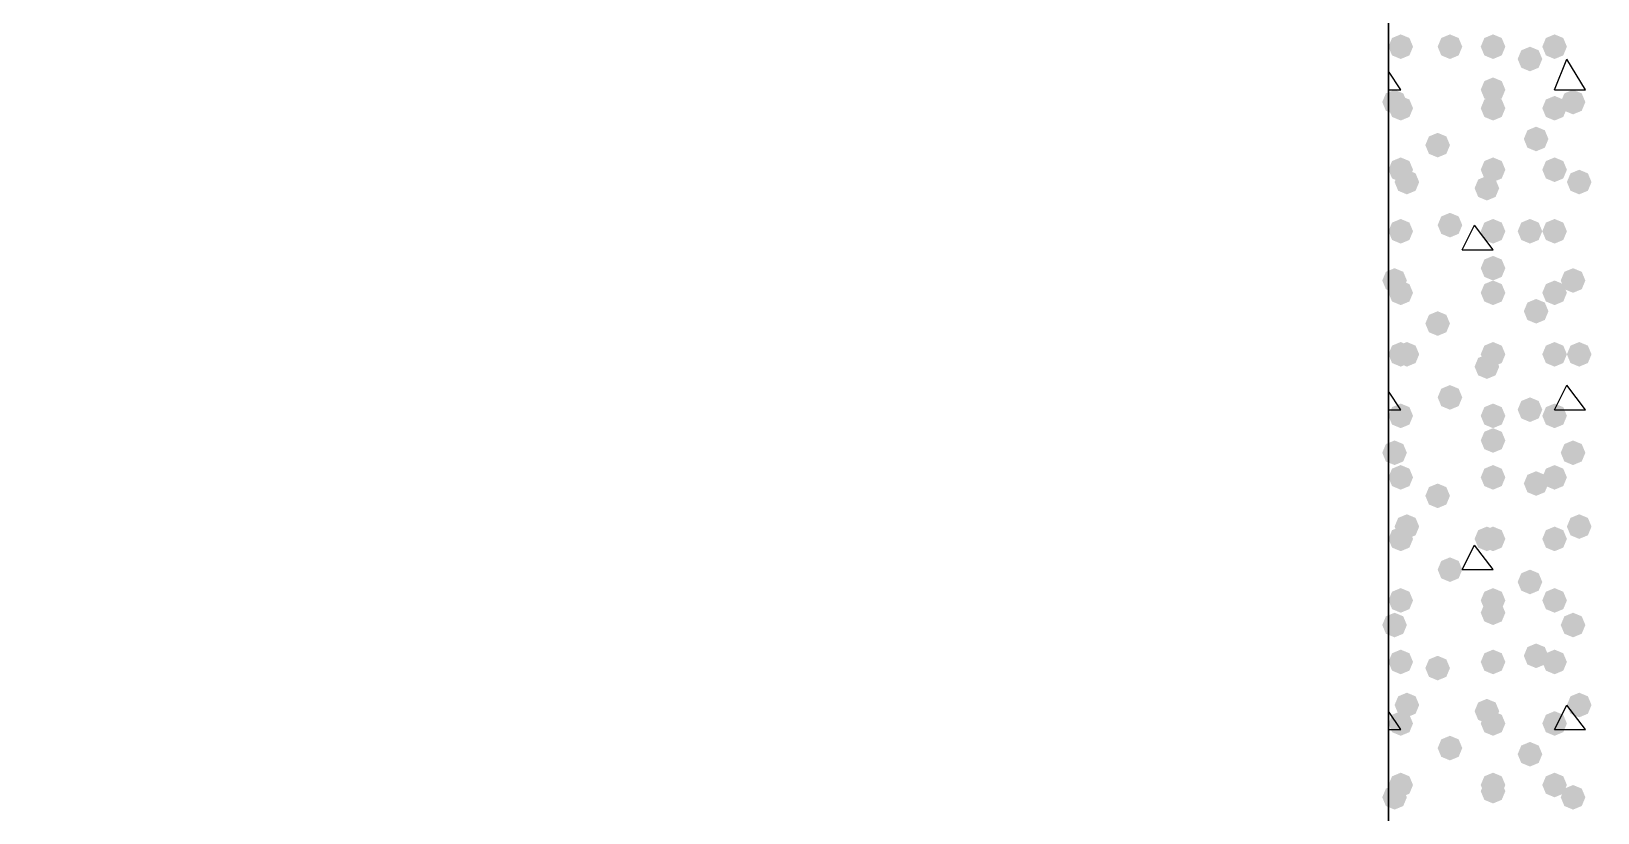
# Model space of a CAD drawing. Header units: millimetres. Extents: x 0 to 420, y 0 to 297.
# Drawn here: x 212.96 to 223.73, y 196.24 to 201.61 of the extents above; entities that cross this region are included whole.
import ezdxf

# ---------------------------------------------------------------- set-up
doc = ezdxf.new("R2010")
doc.units = ezdxf.units.MM
doc.layers.get('0').update_dxf_attribs({"linetype": 'CONTINUOUS'})

msp = doc.modelspace()

# ---------------------------------------------------------------- hatches: boundary and pattern name
at = {"true_color": 0x000008}
for points in [[(222.461667, 201.506667), (222.436796, 201.446871), (222.377, 201.422), (222.317204, 201.446871), (222.292333, 201.506667), (222.317204, 201.566462), (222.377, 201.591333), (222.436796, 201.566463)], [(222.800333, 201.506667), (222.775462, 201.446871), (222.715667, 201.422), (222.655871, 201.446871), (222.631, 201.506667), (222.655871, 201.566462), (222.715667, 201.591333), (222.775462, 201.566463)], [(223.096667, 201.506667), (223.071796, 201.446871), (223.012, 201.422), (222.952204, 201.446871), (222.927333, 201.506667), (222.952204, 201.566462), (223.012, 201.591333), (223.071796, 201.566463)], [(223.52, 201.506667), (223.495129, 201.446871), (223.435333, 201.422), (223.375538, 201.446871), (223.350667, 201.506667), (223.375537, 201.566462), (223.435333, 201.591333), (223.495129, 201.566463)], [(223.350667, 201.422), (223.325796, 201.362204), (223.266, 201.337333), (223.206204, 201.362204), (223.181333, 201.422), (223.206204, 201.481796), (223.266, 201.506667), (223.325796, 201.481796)], [(223.096667, 201.210333), (223.071796, 201.150537), (223.012, 201.125667), (222.952204, 201.150537), (222.927333, 201.210333), (222.952204, 201.270129), (223.012, 201.295), (223.071796, 201.270129)], [(222.419333, 201.125667), (222.394463, 201.065871), (222.334667, 201.041), (222.274871, 201.065871), (222.25, 201.125667), (222.274871, 201.185462), (222.334667, 201.210333), (222.394462, 201.185463)], [(222.461667, 201.083333), (222.436796, 201.023537), (222.377, 200.998667), (222.317204, 201.023537), (222.292333, 201.083333), (222.317204, 201.143129), (222.377, 201.168), (222.436796, 201.143129)], [(223.096667, 201.083333), (223.071796, 201.023537), (223.012, 200.998667), (222.952204, 201.023537), (222.927333, 201.083333), (222.952204, 201.143129), (223.012, 201.168), (223.071796, 201.143129)], [(223.52, 201.083333), (223.495129, 201.023537), (223.435333, 200.998667), (223.375538, 201.023537), (223.350667, 201.083333), (223.375537, 201.143129), (223.435333, 201.168), (223.495129, 201.143129)], [(223.647, 201.125667), (223.622129, 201.065871), (223.562333, 201.041), (223.502537, 201.065871), (223.477667, 201.125667), (223.502537, 201.185462), (223.562333, 201.210333), (223.622129, 201.185463)], [(223.393, 200.871667), (223.368129, 200.811871), (223.308333, 200.787), (223.248538, 200.811871), (223.223667, 200.871667), (223.248537, 200.931462), (223.308333, 200.956333), (223.368129, 200.931463)], [(222.715667, 200.829333), (222.690796, 200.769537), (222.631, 200.744667), (222.571204, 200.769537), (222.546333, 200.829333), (222.571204, 200.889129), (222.631, 200.914), (222.690796, 200.889129)], [(222.461667, 200.66), (222.436796, 200.600204), (222.377, 200.575333), (222.317204, 200.600204), (222.292333, 200.66), (222.317204, 200.719796), (222.377, 200.744667), (222.436796, 200.719796)], [(223.096667, 200.66), (223.071796, 200.600204), (223.012, 200.575333), (222.952204, 200.600204), (222.927333, 200.66), (222.952204, 200.719796), (223.012, 200.744667), (223.071796, 200.719796)], [(223.52, 200.66), (223.495129, 200.600204), (223.435333, 200.575333), (223.375538, 200.600204), (223.350667, 200.66), (223.375537, 200.719796), (223.435333, 200.744667), (223.495129, 200.719796)], [(222.504, 200.575333), (222.479129, 200.515537), (222.419333, 200.490667), (222.359537, 200.515537), (222.334667, 200.575333), (222.359537, 200.635129), (222.419333, 200.66), (222.479129, 200.635129)], [(223.054333, 200.533), (223.029462, 200.473204), (222.969667, 200.448333), (222.909871, 200.473204), (222.885, 200.533), (222.909871, 200.592796), (222.969667, 200.617667), (223.029462, 200.592796)], [(223.689333, 200.575333), (223.664463, 200.515537), (223.604667, 200.490667), (223.544871, 200.515537), (223.52, 200.575333), (223.544871, 200.635129), (223.604667, 200.66), (223.664462, 200.635129)], [(222.461667, 200.236667), (222.436796, 200.176871), (222.377, 200.152), (222.317204, 200.176871), (222.292333, 200.236667), (222.317204, 200.296462), (222.377, 200.321333), (222.436796, 200.296463)], [(222.800333, 200.279), (222.775462, 200.219204), (222.715667, 200.194333), (222.655871, 200.219204), (222.631, 200.279), (222.655871, 200.338796), (222.715667, 200.363667), (222.775462, 200.338796)], [(223.096667, 200.236667), (223.071796, 200.176871), (223.012, 200.152), (222.952204, 200.176871), (222.927333, 200.236667), (222.952204, 200.296462), (223.012, 200.321333), (223.071796, 200.296463)], [(223.350667, 200.236667), (223.325796, 200.176871), (223.266, 200.152), (223.206204, 200.176871), (223.181333, 200.236667), (223.206204, 200.296462), (223.266, 200.321333), (223.325796, 200.296463)], [(223.52, 200.236667), (223.495129, 200.176871), (223.435333, 200.152), (223.375538, 200.176871), (223.350667, 200.236667), (223.375537, 200.296462), (223.435333, 200.321333), (223.495129, 200.296463)], [(222.419333, 199.898), (222.394463, 199.838204), (222.334667, 199.813333), (222.274871, 199.838204), (222.25, 199.898), (222.274871, 199.957796), (222.334667, 199.982667), (222.394462, 199.957796)], [(223.096667, 199.982667), (223.071796, 199.922871), (223.012, 199.898), (222.952204, 199.922871), (222.927333, 199.982667), (222.952204, 200.042462), (223.012, 200.067333), (223.071796, 200.042463)], [(223.647, 199.898), (223.622129, 199.838204), (223.562333, 199.813333), (223.502537, 199.838204), (223.477667, 199.898), (223.502537, 199.957796), (223.562333, 199.982667), (223.622129, 199.957796)], [(222.461667, 199.813333), (222.436796, 199.753537), (222.377, 199.728667), (222.317204, 199.753537), (222.292333, 199.813333), (222.317204, 199.873129), (222.377, 199.898), (222.436796, 199.873129)], [(223.096667, 199.813333), (223.071796, 199.753537), (223.012, 199.728667), (222.952204, 199.753537), (222.927333, 199.813333), (222.952204, 199.873129), (223.012, 199.898), (223.071796, 199.873129)], [(223.52, 199.813333), (223.495129, 199.753537), (223.435333, 199.728667), (223.375538, 199.753537), (223.350667, 199.813333), (223.375537, 199.873129), (223.435333, 199.898), (223.495129, 199.873129)], [(223.393, 199.686333), (223.368129, 199.626537), (223.308333, 199.601667), (223.248538, 199.626537), (223.223667, 199.686333), (223.248537, 199.746129), (223.308333, 199.771), (223.368129, 199.746129)], [(222.715667, 199.601667), (222.690796, 199.541871), (222.631, 199.517), (222.571204, 199.541871), (222.546333, 199.601667), (222.571204, 199.661462), (222.631, 199.686333), (222.690796, 199.661463)], [(222.461667, 199.39), (222.436796, 199.330204), (222.377, 199.305333), (222.317204, 199.330204), (222.292333, 199.39), (222.317204, 199.449796), (222.377, 199.474667), (222.436796, 199.449796)], [(222.504, 199.39), (222.479129, 199.330204), (222.419333, 199.305333), (222.359537, 199.330204), (222.334667, 199.39), (222.359537, 199.449796), (222.419333, 199.474667), (222.479129, 199.449796)], [(223.096667, 199.39), (223.071796, 199.330204), (223.012, 199.305333), (222.952204, 199.330204), (222.927333, 199.39), (222.952204, 199.449796), (223.012, 199.474667), (223.071796, 199.449796)], [(223.52, 199.39), (223.495129, 199.330204), (223.435333, 199.305333), (223.375538, 199.330204), (223.350667, 199.39), (223.375537, 199.449796), (223.435333, 199.474667), (223.495129, 199.449796)], [(223.689333, 199.39), (223.664463, 199.330204), (223.604667, 199.305333), (223.544871, 199.330204), (223.52, 199.39), (223.544871, 199.449796), (223.604667, 199.474667), (223.664462, 199.449796)], [(223.054333, 199.305333), (223.029462, 199.245537), (222.969667, 199.220667), (222.909871, 199.245537), (222.885, 199.305333), (222.909871, 199.365129), (222.969667, 199.39), (223.029462, 199.365129)], [(222.800333, 199.093667), (222.775462, 199.033871), (222.715667, 199.009), (222.655871, 199.033871), (222.631, 199.093667), (222.655871, 199.153462), (222.715667, 199.178333), (222.775462, 199.153463)], [(222.461667, 198.966667), (222.436796, 198.906871), (222.377, 198.882), (222.317204, 198.906871), (222.292333, 198.966667), (222.317204, 199.026462), (222.377, 199.051333), (222.436796, 199.026463)], [(223.096667, 198.966667), (223.071796, 198.906871), (223.012, 198.882), (222.952204, 198.906871), (222.927333, 198.966667), (222.952204, 199.026462), (223.012, 199.051333), (223.071796, 199.026463)], [(223.350667, 199.009), (223.325796, 198.949204), (223.266, 198.924333), (223.206204, 198.949204), (223.181333, 199.009), (223.206204, 199.068796), (223.266, 199.093667), (223.325796, 199.068796)], [(223.52, 198.966667), (223.495129, 198.906871), (223.435333, 198.882), (223.375538, 198.906871), (223.350667, 198.966667), (223.375537, 199.026462), (223.435333, 199.051333), (223.495129, 199.026463)], [(222.419333, 198.712667), (222.394463, 198.652871), (222.334667, 198.628), (222.274871, 198.652871), (222.25, 198.712667), (222.274871, 198.772462), (222.334667, 198.797333), (222.394462, 198.772463)], [(223.096667, 198.797333), (223.071796, 198.737537), (223.012, 198.712667), (222.952204, 198.737537), (222.927333, 198.797333), (222.952204, 198.857129), (223.012, 198.882), (223.071796, 198.857129)], [(223.647, 198.712667), (223.622129, 198.652871), (223.562333, 198.628), (223.502537, 198.652871), (223.477667, 198.712667), (223.502537, 198.772462), (223.562333, 198.797333), (223.622129, 198.772463)], [(222.461667, 198.543333), (222.436796, 198.483537), (222.377, 198.458667), (222.317204, 198.483537), (222.292333, 198.543333), (222.317204, 198.603129), (222.377, 198.628), (222.436796, 198.603129)], [(223.096667, 198.543333), (223.071796, 198.483537), (223.012, 198.458667), (222.952204, 198.483537), (222.927333, 198.543333), (222.952204, 198.603129), (223.012, 198.628), (223.071796, 198.603129)], [(223.393, 198.501), (223.368129, 198.441204), (223.308333, 198.416333), (223.248538, 198.441204), (223.223667, 198.501), (223.248537, 198.560796), (223.308333, 198.585667), (223.368129, 198.560796)], [(223.52, 198.543333), (223.495129, 198.483537), (223.435333, 198.458667), (223.375538, 198.483537), (223.350667, 198.543333), (223.375537, 198.603129), (223.435333, 198.628), (223.495129, 198.603129)], [(222.715667, 198.416333), (222.690796, 198.356537), (222.631, 198.331667), (222.571204, 198.356537), (222.546333, 198.416333), (222.571204, 198.476129), (222.631, 198.501), (222.690796, 198.476129)], [(222.504, 198.204667), (222.479129, 198.144871), (222.419333, 198.12), (222.359537, 198.144871), (222.334667, 198.204667), (222.359537, 198.264462), (222.419333, 198.289333), (222.479129, 198.264463)], [(223.689333, 198.204667), (223.664463, 198.144871), (223.604667, 198.12), (223.544871, 198.144871), (223.52, 198.204667), (223.544871, 198.264462), (223.604667, 198.289333), (223.664462, 198.264463)], [(222.461667, 198.12), (222.436796, 198.060204), (222.377, 198.035333), (222.317204, 198.060204), (222.292333, 198.12), (222.317204, 198.179796), (222.377, 198.204667), (222.436796, 198.179796)], [(223.054333, 198.12), (223.029462, 198.060204), (222.969667, 198.035333), (222.909871, 198.060204), (222.885, 198.12), (222.909871, 198.179796), (222.969667, 198.204667), (223.029462, 198.179796)], [(223.096667, 198.12), (223.071796, 198.060204), (223.012, 198.035333), (222.952204, 198.060204), (222.927333, 198.12), (222.952204, 198.179796), (223.012, 198.204667), (223.071796, 198.179796)], [(223.52, 198.12), (223.495129, 198.060204), (223.435333, 198.035333), (223.375538, 198.060204), (223.350667, 198.12), (223.375537, 198.179796), (223.435333, 198.204667), (223.495129, 198.179796)], [(222.800333, 197.908333), (222.775462, 197.848537), (222.715667, 197.823667), (222.655871, 197.848537), (222.631, 197.908333), (222.655871, 197.968129), (222.715667, 197.993), (222.775462, 197.968129)], [(223.350667, 197.823667), (223.325796, 197.763871), (223.266, 197.739), (223.206204, 197.763871), (223.181333, 197.823667), (223.206204, 197.883462), (223.266, 197.908333), (223.325796, 197.883463)], [(222.461667, 197.696667), (222.436796, 197.636871), (222.377, 197.612), (222.317204, 197.636871), (222.292333, 197.696667), (222.317204, 197.756462), (222.377, 197.781333), (222.436796, 197.756463)], [(223.096667, 197.696667), (223.071796, 197.636871), (223.012, 197.612), (222.952204, 197.636871), (222.927333, 197.696667), (222.952204, 197.756462), (223.012, 197.781333), (223.071796, 197.756463)], [(223.52, 197.696667), (223.495129, 197.636871), (223.435333, 197.612), (223.375538, 197.636871), (223.350667, 197.696667), (223.375537, 197.756462), (223.435333, 197.781333), (223.495129, 197.756463)], [(222.419333, 197.527333), (222.394463, 197.467537), (222.334667, 197.442667), (222.274871, 197.467537), (222.25, 197.527333), (222.274871, 197.587129), (222.334667, 197.612), (222.394462, 197.587129)], [(223.096667, 197.612), (223.071796, 197.552204), (223.012, 197.527333), (222.952204, 197.552204), (222.927333, 197.612), (222.952204, 197.671796), (223.012, 197.696667), (223.071796, 197.671796)], [(223.647, 197.527333), (223.622129, 197.467537), (223.562333, 197.442667), (223.502537, 197.467537), (223.477667, 197.527333), (223.502537, 197.587129), (223.562333, 197.612), (223.622129, 197.587129)], [(223.393, 197.315667), (223.368129, 197.255871), (223.308333, 197.231), (223.248538, 197.255871), (223.223667, 197.315667), (223.248537, 197.375462), (223.308333, 197.400333), (223.368129, 197.375463)], [(222.461667, 197.273333), (222.436796, 197.213537), (222.377, 197.188667), (222.317204, 197.213537), (222.292333, 197.273333), (222.317204, 197.333129), (222.377, 197.358), (222.436796, 197.333129)], [(222.715667, 197.231), (222.690796, 197.171204), (222.631, 197.146333), (222.571204, 197.171204), (222.546333, 197.231), (222.571204, 197.290796), (222.631, 197.315667), (222.690796, 197.290796)], [(223.096667, 197.273333), (223.071796, 197.213537), (223.012, 197.188667), (222.952204, 197.213537), (222.927333, 197.273333), (222.952204, 197.333129), (223.012, 197.358), (223.071796, 197.333129)], [(223.52, 197.273333), (223.495129, 197.213537), (223.435333, 197.188667), (223.375538, 197.213537), (223.350667, 197.273333), (223.375537, 197.333129), (223.435333, 197.358), (223.495129, 197.333129)], [(222.504, 196.977), (222.479129, 196.917204), (222.419333, 196.892333), (222.359537, 196.917204), (222.334667, 196.977), (222.359537, 197.036796), (222.419333, 197.061667), (222.479129, 197.036796)], [(223.689333, 196.977), (223.664463, 196.917204), (223.604667, 196.892333), (223.544871, 196.917204), (223.52, 196.977), (223.544871, 197.036796), (223.604667, 197.061667), (223.664462, 197.036796)], [(223.054333, 196.934667), (223.029462, 196.874871), (222.969667, 196.85), (222.909871, 196.874871), (222.885, 196.934667), (222.909871, 196.994462), (222.969667, 197.019333), (223.029462, 196.994463)], [(222.461667, 196.85), (222.436796, 196.790204), (222.377, 196.765333), (222.317204, 196.790204), (222.292333, 196.85), (222.317204, 196.909796), (222.377, 196.934667), (222.436796, 196.909796)], [(223.096667, 196.85), (223.071796, 196.790204), (223.012, 196.765333), (222.952204, 196.790204), (222.927333, 196.85), (222.952204, 196.909796), (223.012, 196.934667), (223.071796, 196.909796)], [(223.52, 196.85), (223.495129, 196.790204), (223.435333, 196.765333), (223.375538, 196.790204), (223.350667, 196.85), (223.375537, 196.909796), (223.435333, 196.934667), (223.495129, 196.909796)], [(222.800333, 196.680667), (222.775462, 196.620871), (222.715667, 196.596), (222.655871, 196.620871), (222.631, 196.680667), (222.655871, 196.740462), (222.715667, 196.765333), (222.775462, 196.740463)], [(223.350667, 196.638333), (223.325796, 196.578537), (223.266, 196.553667), (223.206204, 196.578537), (223.181333, 196.638333), (223.206204, 196.698129), (223.266, 196.723), (223.325796, 196.698129)], [(222.419333, 196.342), (222.394463, 196.282204), (222.334667, 196.257333), (222.274871, 196.282204), (222.25, 196.342), (222.274871, 196.401796), (222.334667, 196.426667), (222.394462, 196.401796)], [(222.461667, 196.426667), (222.436796, 196.366871), (222.377, 196.342), (222.317204, 196.366871), (222.292333, 196.426667), (222.317204, 196.486462), (222.377, 196.511333), (222.436796, 196.486463)], [(223.096667, 196.426667), (223.071796, 196.366871), (223.012, 196.342), (222.952204, 196.366871), (222.927333, 196.426667), (222.952204, 196.486462), (223.012, 196.511333), (223.071796, 196.486463)], [(223.096667, 196.384333), (223.071796, 196.324537), (223.012, 196.299667), (222.952204, 196.324537), (222.927333, 196.384333), (222.952204, 196.444129), (223.012, 196.469), (223.071796, 196.444129)], [(223.52, 196.426667), (223.495129, 196.366871), (223.435333, 196.342), (223.375538, 196.366871), (223.350667, 196.426667), (223.375537, 196.486462), (223.435333, 196.511333), (223.495129, 196.486463)], [(223.647, 196.342), (223.622129, 196.282204), (223.562333, 196.257333), (223.502537, 196.282204), (223.477667, 196.342), (223.502537, 196.401796), (223.562333, 196.426667), (223.622129, 196.401796)]]:
    msp.add_hatch(color=0, dxfattribs=at).paths.add_polyline_path(points, flags=0)

# ---------------------------------------------------------------- linework, layer by layer
at = {"color": 0, "true_color": 0x0000fd}
msp.add_lwpolyline([(40.767, 164.380333), (384.767667, 164.380333), (384.767667, 183.430333), (222.292333, 183.430333), (222.292333, 204.639333), (203.242333, 204.639333), (203.242333, 183.430333), (40.767, 183.430333)], close=True, dxfattribs=at)
at = {"color": 0, "true_color": 0x000007}
msp.add_lwpolyline([(222.292333, 204.639333), (222.292333, 185.547)], dxfattribs=at)
at = {"color": 0, "true_color": 0x000008}
for points in [[(223.435333, 201.210333), (223.52, 201.422)], [(223.647, 201.210333), (223.52, 201.422)], [(222.377, 201.210333), (222.292333, 201.337333)], [(222.292333, 201.210333), (222.377, 201.210333)], [(223.435333, 201.210333), (223.647, 201.210333)], [(222.800333, 200.109667), (222.885, 200.279)], [(223.012, 200.109667), (222.885, 200.279)], [(222.800333, 200.109667), (223.012, 200.109667)], [(222.377, 199.009), (222.292333, 199.136)], [(223.435333, 199.009), (223.52, 199.178333)], [(223.647, 199.009), (223.52, 199.178333)], [(222.292333, 199.009), (222.377, 199.009)], [(223.435333, 199.009), (223.647, 199.009)], [(222.800333, 197.908333), (222.885, 198.077667)], [(223.012, 197.908333), (222.885, 198.077667)], [(222.800333, 197.908333), (223.012, 197.908333)], [(223.435333, 196.807667), (223.52, 196.977)], [(223.647, 196.807667), (223.52, 196.977)], [(222.377, 196.807667), (222.292333, 196.934667)], [(222.292333, 196.807667), (222.377, 196.807667)], [(223.435333, 196.807667), (223.647, 196.807667)]]:
    msp.add_lwpolyline(points, dxfattribs=at)

doc.saveas('drawing.dxf')
